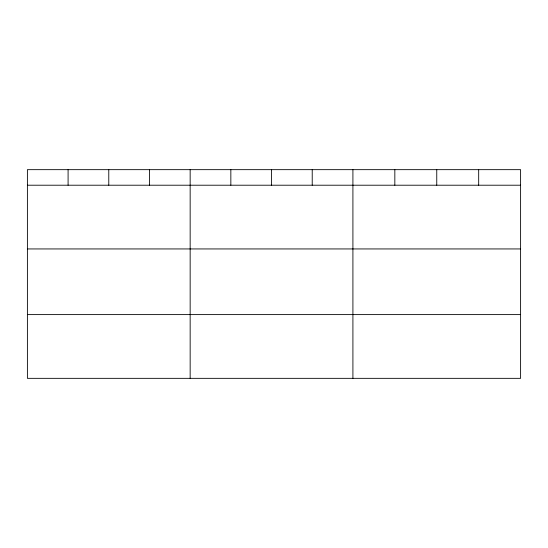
<?xml version="1.0" encoding="UTF-8"?>
<svg xmlns="http://www.w3.org/2000/svg" width="548" height="548" viewBox="0 0 548 548"><rect width="100%" height="100%" fill="white"/><g stroke="black" fill="none" stroke-linecap="round" stroke-linejoin="round"><path stroke-width="0.82" d="M520.6 248.943L520.6 169.661L27.4 169.661L27.4 378.339L520.6 378.339L520.6 248.943L27.4 248.943M27.4 185.21L520.6 185.21M27.4 314.607L520.6 314.607M478.678 169.661L478.678 185.21M436.756 169.661L436.756 185.21M394.834 169.661L394.834 185.21M352.912 169.661L352.912 378.339M312.223 169.661L312.223 185.21M271.534 169.661L271.534 185.21M230.845 169.661L230.845 185.21M190.156 169.661L190.156 378.339M149.467 169.661L149.467 185.21M108.778 169.661L108.778 185.21M68.089 169.661L68.089 185.21"/></g></svg>
